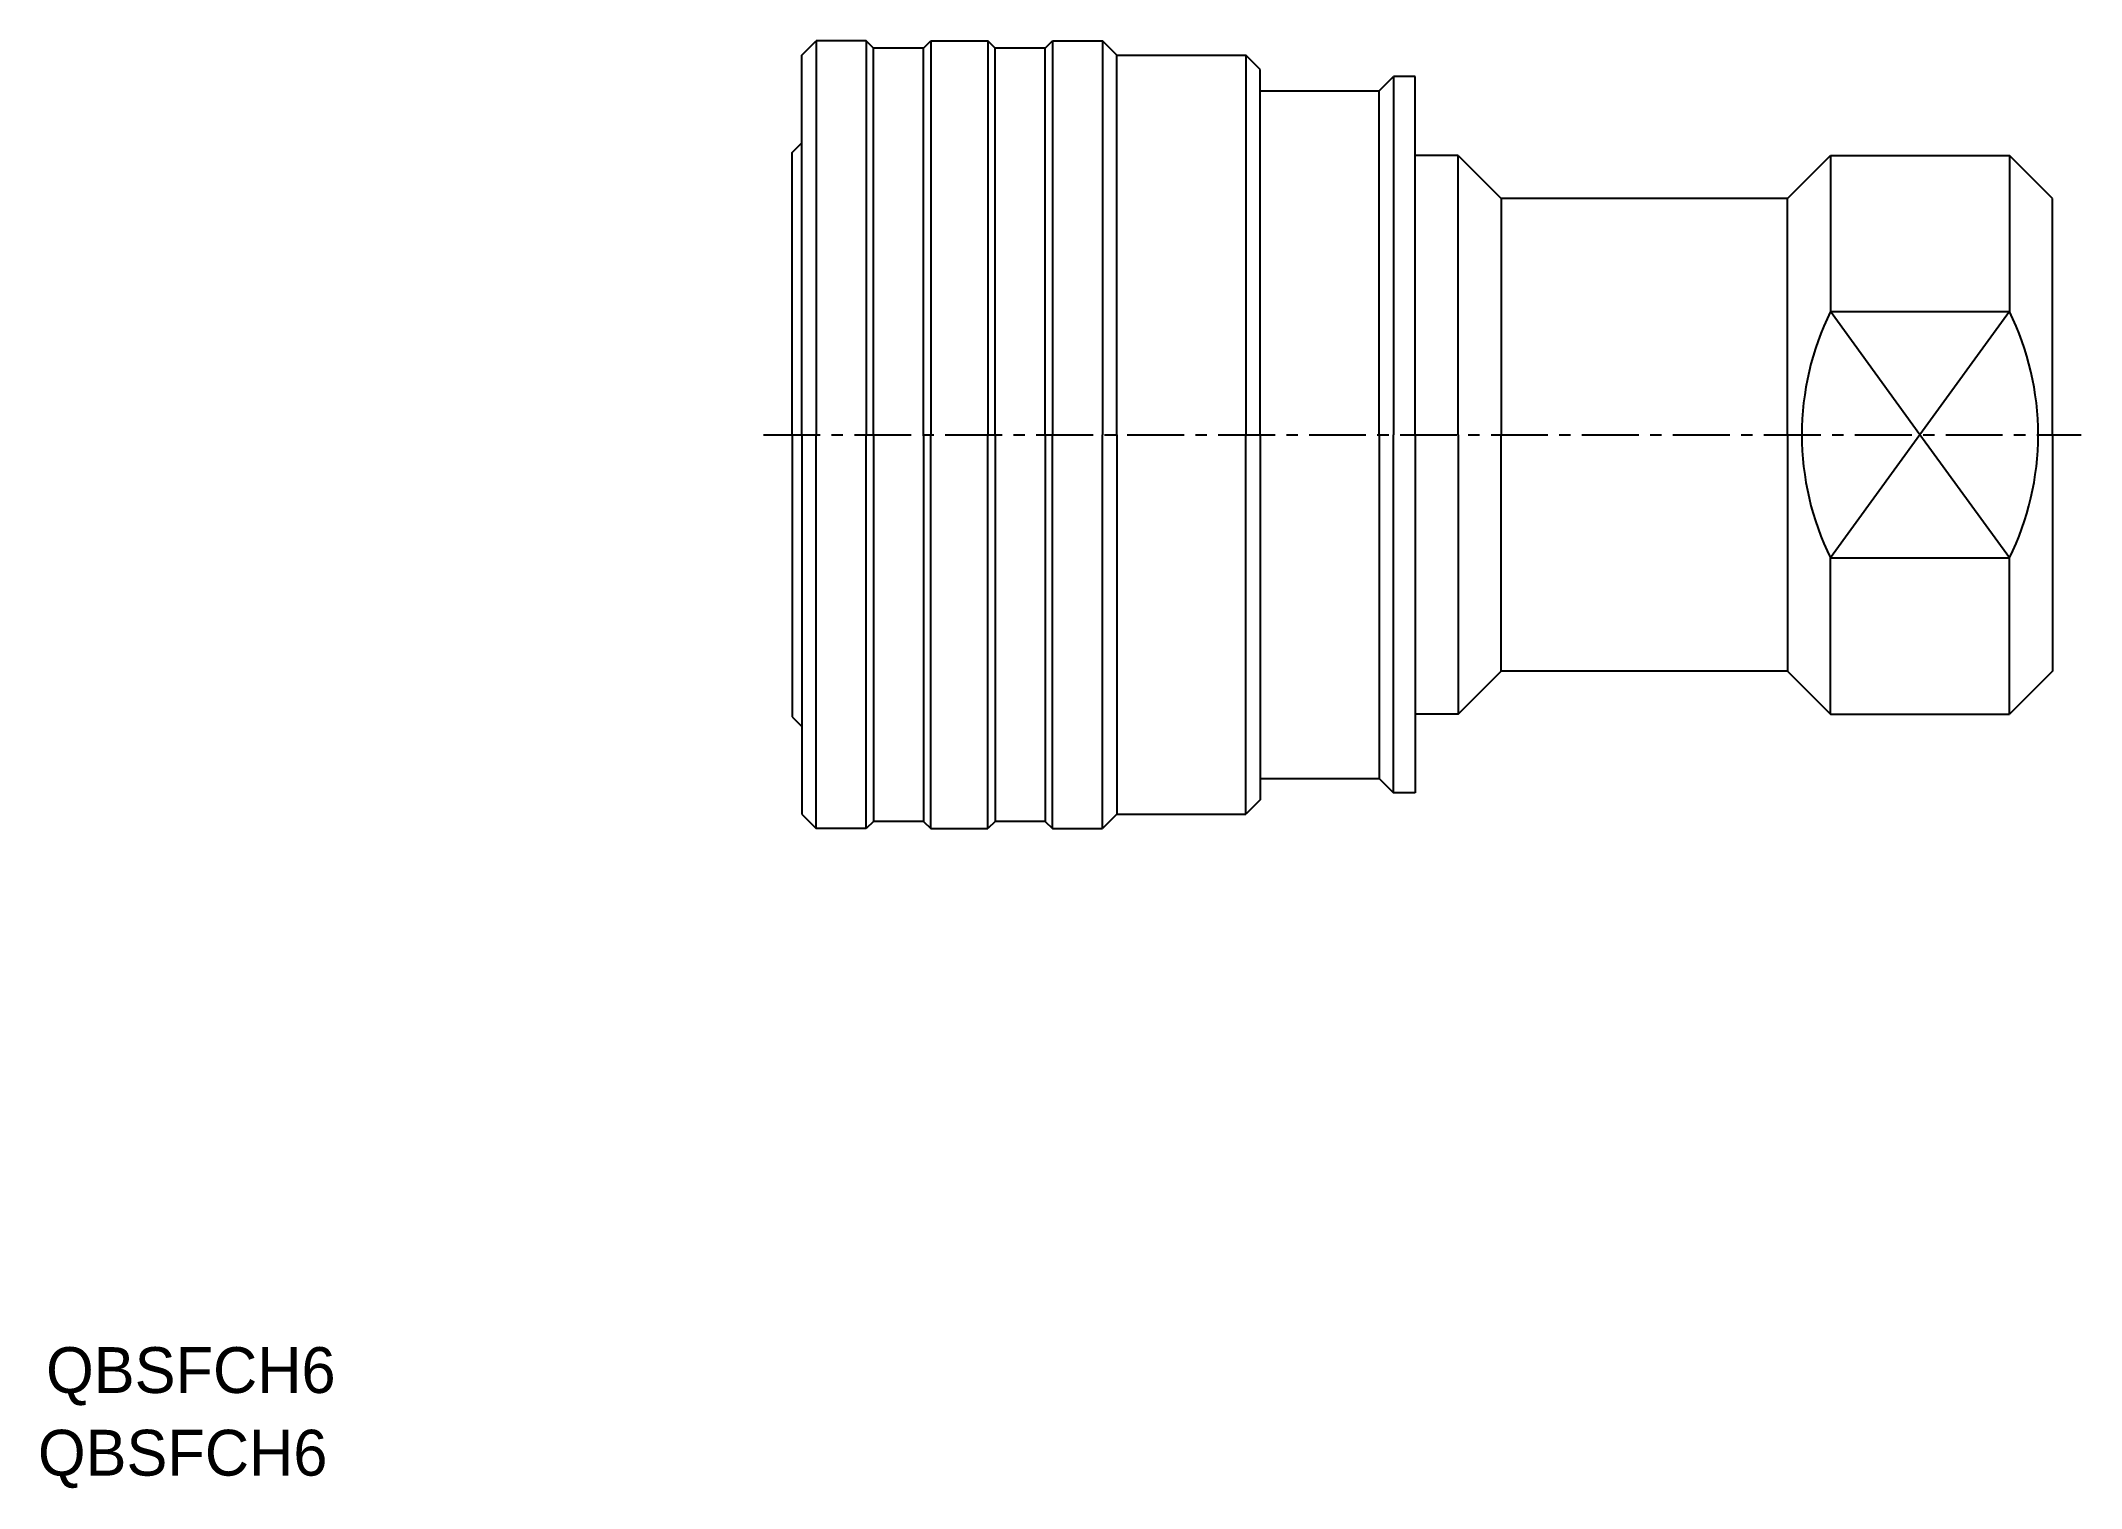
# Model space of a CAD drawing. Extents: x -135 to 8, y -73 to 28.
import ezdxf

# ---------------------------------------------------------------- set-up
doc = ezdxf.new("R2010")
doc.units = 0
doc.header["$LTSCALE"] = 0.125
doc.linetypes.add('CENTER', pattern=[50.8, 31.75, -6.35, 6.35, -6.35])
doc.layers.get('0').update_dxf_attribs({"linetype": 'CONTINUOUS'})
doc.layers.add('CENTER', color=1, linetype='CENTER')

msp = doc.modelspace()

# ---------------------------------------------------------------- linework, layer by layer
at = {"color": 7, "linetype": 'CONTINUOUS'}
for p, q in [((-81.78, 27.41), (-80.78, 28.41)), ((-81.78, 0.91), (-81.78, 27.41)), ((-77.28, 28.41), (-80.78, 28.41)), ((-80.78, 28.41), (-80.78, 0.91)), ((-76.78, 27.91), (-77.28, 28.41)), ((-77.28, 28.41), (-77.28, 0.91)), ((-73.28, 27.91), (-76.78, 27.91)), ((-76.78, 0.91), (-76.78, 27.91)), ((-73.28, 27.91), (-72.78, 28.41)), ((-73.28, 0.91), (-73.28, 27.91)), ((-72.78, 28.41), (-68.78, 28.41)), ((-72.78, 28.41), (-72.78, 0.91)), ((-68.28, 27.91), (-68.78, 28.41)), ((-68.78, 28.41), (-68.78, 0.91)), ((-64.78, 27.91), (-68.28, 27.91)), ((-68.28, 0.91), (-68.28, 27.91)), ((-64.78, 27.91), (-64.28, 28.41)), ((-64.78, 0.91), (-64.78, 27.91)), ((-64.28, 28.41), (-60.78, 28.41)), ((-64.28, 28.41), (-64.28, 0.91)), ((-59.78, 27.41), (-60.78, 28.41)), ((-60.78, 28.41), (-60.78, 0.91)), ((-59.78, 27.41), (-50.78, 27.41)), ((-59.78, 0.91), (-59.78, 27.41)), ((-49.78, 26.41), (-50.78, 27.41)), ((-50.78, 27.41), (-50.78, 0.91)), ((-49.78, 0.91), (-49.78, 26.41)), ((-41.46, 24.91), (-40.46, 25.91)), ((-38.96, 25.91), (-40.46, 25.91)), ((-40.46, 25.91), (-40.46, 0.91)), ((-38.96, 0.91), (-38.96, 25.91)), ((-49.78, 24.91), (-41.46, 24.91)), ((-41.46, 0.91), (-41.46, 24.91)), ((-82.46, 20.61), (-81.78, 21.29)), ((-82.46, 0.91), (-82.46, 20.61)), ((-35.96, 20.41), (-38.96, 20.41)), ((-35.96, 20.41), (-32.96, 17.41)), ((-35.96, 0.91), (-35.96, 20.41)), ((-12.96, 17.41), (-9.96, 20.41)), ((-9.96, 20.41), (2.54, 20.41)), ((-9.96, 20.41), (-9.96, 9.51)), ((5.54, 17.41), (2.54, 20.41)), ((2.54, 20.41), (2.54, 9.51)), ((-12.96, 17.41), (-32.96, 17.41)), ((-32.96, 17.41), (-32.96, 0.91)), ((-12.96, 0.91), (-12.96, 17.41)), ((5.54, 0.91), (5.54, 17.41)), ((-9.96, 9.51), (2.54, 9.51)), ((-82.46, 0.91), (-82.46, -18.79)), ((-81.78, 0.91), (-81.78, -25.59)), ((-80.78, -26.59), (-80.78, 0.91)), ((-77.28, -26.59), (-77.28, 0.91)), ((-76.78, 0.91), (-76.78, -26.09)), ((-73.28, 0.91), (-73.28, -26.09)), ((-72.78, -26.59), (-72.78, 0.91)), ((-68.78, -26.59), (-68.78, 0.91)), ((-68.28, 0.91), (-68.28, -26.09)), ((-64.78, 0.91), (-64.78, -26.09)), ((-64.28, -26.59), (-64.28, 0.91)), ((-60.78, -26.59), (-60.78, 0.91)), ((-59.78, 0.91), (-59.78, -25.59)), ((-50.78, -25.59), (-50.78, 0.91)), ((-49.78, 0.91), (-49.78, -24.59)), ((-41.46, 0.91), (-41.46, -23.09)), ((-40.46, -24.09), (-40.46, 0.91)), ((-38.96, 0.91), (-38.96, -24.09)), ((-35.96, 0.91), (-35.96, -18.59)), ((-32.96, -15.59), (-32.96, 0.91)), ((-12.96, 0.91), (-12.96, -15.59)), ((5.54, 0.91), (5.54, -15.59)), ((-9.96, -7.69), (2.54, -7.69)), ((-9.96, -18.59), (-9.96, -7.69)), ((2.54, -18.59), (2.54, -7.69)), ((-35.96, -18.59), (-32.96, -15.59)), ((-12.96, -15.59), (-32.96, -15.59)), ((-12.96, -15.59), (-9.96, -18.59)), ((5.54, -15.59), (2.54, -18.59)), ((-82.46, -18.79), (-81.78, -19.46)), ((-35.96, -18.59), (-38.96, -18.59)), ((-9.96, -18.59), (2.54, -18.59)), ((-49.78, -23.09), (-41.46, -23.09)), ((-41.46, -23.09), (-40.46, -24.09)), ((-38.96, -24.09), (-40.46, -24.09)), ((-81.78, -25.59), (-80.78, -26.59)), ((-59.78, -25.59), (-60.78, -26.59)), ((-59.78, -25.59), (-50.78, -25.59)), ((-49.78, -24.59), (-50.78, -25.59)), ((-77.28, -26.59), (-80.78, -26.59)), ((-76.78, -26.09), (-77.28, -26.59)), ((-73.28, -26.09), (-76.78, -26.09)), ((-73.28, -26.09), (-72.78, -26.59)), ((-72.78, -26.59), (-68.78, -26.59)), ((-68.28, -26.09), (-68.78, -26.59)), ((-64.78, -26.09), (-68.28, -26.09)), ((-64.78, -26.09), (-64.28, -26.59)), ((-64.28, -26.59), (-60.78, -26.59))]:
    msp.add_line(p, q, dxfattribs=at)
at = {"color": 3, "linetype": 'CONTINUOUS'}
for p, q in [((-3.71, 0.91), (-9.96, 9.51)), ((2.54, 9.51), (-3.71, 0.91)), ((-3.71, 0.91), (-9.96, -7.69)), ((2.54, -7.69), (-3.71, 0.91))]:
    msp.add_line(p, q, dxfattribs=at)
at = {"color": 7, "linetype": 'CONTINUOUS'}
for centre, start, end in [((7.54, 0.91), 153.823, 180), ((-14.96, 0.91), 360, 26.177), ((7.54, 0.91), 180, 206.177), ((-14.96, 0.91), 333.823, 360)]:
    msp.add_arc(centre, 19.5, start, end, dxfattribs=at)
at = {"layer": 'CENTER', "color": 1, "linetype": 'CENTER'}
msp.add_line((-84.46, 0.91), (7.54, 0.91), dxfattribs=at)

# ---------------------------------------------------------------- texts
at = {"color": 7, "linetype": 'CONTINUOUS'}
for p in [(-134.54, -65.99), (-135.11, -71.76)]:
    msp.add_text('QBSFCH6', height=3.2, dxfattribs=at).set_placement(p)

doc.saveas('drawing.dxf')
